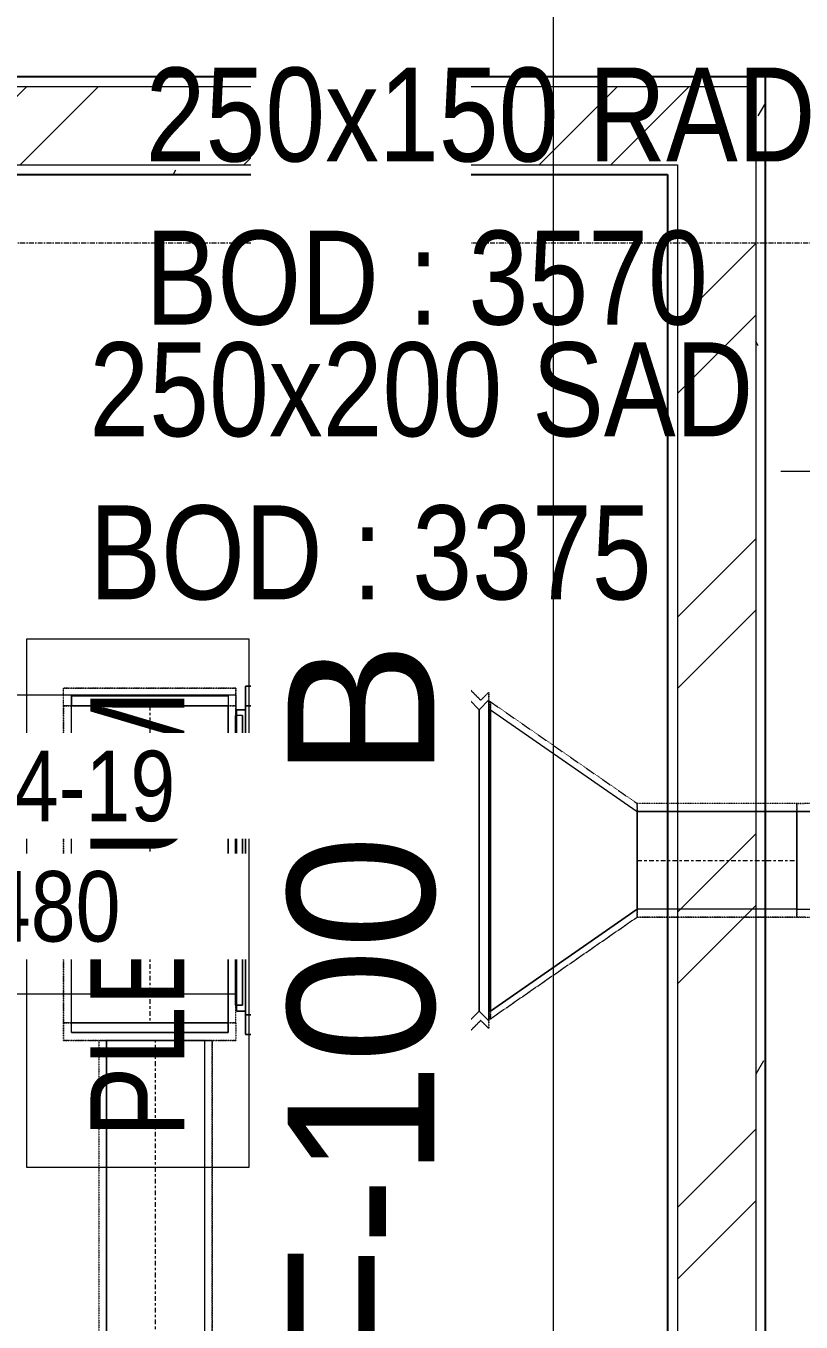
# Model space of a CAD drawing. Header units: inches. Extents: x -83664 to 20107, y -47222 to 19398.
# Drawn here: x 13263 to 15244, y -12521 to -9210 of the extents above; entities that cross this region are included whole.
import ezdxf

# ---------------------------------------------------------------- set-up
doc = ezdxf.new("R2010")
doc.units = ezdxf.units.IN
doc.header["$MEASUREMENT"] = 0
for name, pattern in [('AE7-LP-CENTER', [5.45, 3, -0.6, 1.25, -0.6]), ('Center', [29.999999, 12, -6, 6, -6]), ('Grid Line', [22.225, 12.7, -3.175, 3.175, -3.175]), ('Hidden 0_50', [1.0584, 0.5292, -0.5292])]:
    doc.linetypes.add(name, pattern=pattern)
for name, color, linetype, lineweight, true_color in [('A-ANNO-MATC', 1, 'AE7-LP-CENTER', 9, 0xff0000), ('G-ANNO-SYMB', 7, 'Continuous', 9, 0x0091c9), ('M-HVAC-DUCT', 7, 'Continuous', 9, 0xffe97f)]:
    doc.layers.add(name, color=color, linetype=linetype, lineweight=lineweight, true_color=true_color)
for name, color, linetype, lineweight in [('A-WALL', 7, 'Continuous', 9), ('A-WALL-PATT', 7, 'Continuous', 25), ('G-ANNO-TEXT', 7, 'Continuous', 9), ('M-EQPM', 7, 'Continuous', 18), ('M-EQPM-IDEN', 7, 'Continuous', 9), ('M-HVAC-DUCT-CNTR', 7, 'Center', 9), ('M-HVAC-DUCT-IDEN', 7, 'Continuous', 18), ('S-GRID', 7, 'Continuous', 9)]:
    doc.layers.add(name, color=color, linetype=linetype, lineweight=lineweight)
doc.styles.add('Arial Narrow_1', font='ARIALN.TTF', dxfattribs={"height": 1.406642})
doc.styles.add('Arial Narrow_21', font='ARIALN.TTF', dxfattribs={"height": 240})
doc.styles.add('Arial_11', font='arial.ttf', dxfattribs={"height": 375})
pattern_1 = [(135, (87030.5, -165527.3), (-1060.66, -1060.66), []), (225, (87030.5, -165527.3), (1060.66, -1060.66), [])]
pattern_2 = [(225, (-224.6, -269.5), (35.3553, -35.3553), []), (315, (-224.6, -269.5), (35.3553, 35.3553), [])]
pattern_3 = [(0, (0, 0), (1219.2, 304.8), [50.292, -864.108, 50.292, -864.108, -4876.8]), (0, (0, 0), (1219.2, 304.8), [-1828.8, 50.292, -1778.508, 50.292, -864.108, -2133.6]), (0, (0, 0), (1219.2, 304.8), [-4572, 50.292, -559.308, 50.292, -1473.708]), (120, (457.2, 152.4), (-873.56454, 903.45817), [50.292, -864.108, 50.292, -864.108, -4876.8]), (120, (457.2, 152.4), (-873.56454, 903.45817), [-1828.8, 50.292, -1778.508, 50.292, -864.108, -2133.6]), (120, (457.2, 152.4), (-873.56454, 903.45817), [-4572, 50.292, -559.308, 50.292, -1473.708]), (240, (609.6, 762), (-345.63546, -1208.25817), [50.292, -864.108, 50.292, -864.108, -4876.8]), (240, (609.6, 762), (-345.63546, -1208.25817), [-1828.8, 50.292, -1778.508, 50.292, -864.108, -2133.6]), (240, (609.6, 762), (-345.63546, -1208.25817), [-4572, 50.292, -559.308, 50.292, -1473.708])]
pattern_4 = [(45, (0, 0), (-377.1708, 377.1708), []), (45, (0, 571.5), (-377.1708, 377.1708), [])]

# ---------------------------------------------------------------- blocks, each defined once
blk = doc.blocks.new('FCU-03-4R-M - FCU-1F-04-19-8275327-FIRST FLOOR AC CONDITIONING LAYOUT - PART A')
at = {"layer": 'M-EQPM', "lineweight": 9, "true_color": 0x787878}
h = blk.add_hatch(dxfattribs=at)
h.set_pattern_fill('FP_32', color=8, style=0, pattern_type=2)
h.set_pattern_definition(pattern_1)
h.paths.add_polyline_path([(370.1, -269.5), (-369.9, -269.5), (-369.9, -271.7), (370.1, -271.7)])
at = {"layer": 'M-EQPM', "lineweight": 9, "true_color": 0xffffff}
h = blk.add_hatch(dxfattribs=at)
h.set_pattern_fill('FP_33', style=0, pattern_type=2)
h.set_pattern_definition(pattern_2)
h.paths.add_polyline_path([(370.1, -269.5), (-369.9, -269.5), (-369.9, -271.7), (370.1, -271.7)])
at = {"layer": 'M-EQPM'}
for p, q in [((-385, 269.5), (-385, 246.5)), ((385, 269.5), (-385, 269.5)), ((-385, 269.5), (385, 269.5)), ((-385, 246.5), (-385, 269.5)), ((385, 246.5), (385, 269.5)), ((385, 269.5), (385, 246.5)), ((-445.1, 209), (-445.1, 245.5)), ((-445.1, 245.5), (-445.1, 209)), ((-444.1, 246.5), (-395.1, 246.5)), ((-395.1, 246.5), (-444.1, 246.5)), ((-395, 241.7), (-425, 241.7)), ((-425, 241.7), (-425, 221.7)), ((-425, 241.7), (-425, 221.7)), ((-395.1, 246.5), (-395.1, 156.5)), ((-395.1, 156.5), (-395.1, 246.5)), ((395, 246.5), (-395, 246.5)), ((-395, 246.5), (-395, 8)), ((-395, 8), (-395, 246.5)), ((-395, 246.5), (395, 246.5)), ((395, 246.5), (-395, 246.5)), ((-395, 246.5), (-395, 224.7)), ((-395, 224.7), (-395, 246.5)), ((-395, 246.5), (395, 246.5)), ((-395, 221.7), (-395, 241.7)), ((-395, 221.7), (-395, 241.7)), ((-385, 246.5), (385, 246.5)), ((385, 246.5), (-385, 246.5)), ((395, 8), (395, 246.5)), ((395, 246.5), (395, 8)), ((395, 4.7), (395, 246.5)), ((395, 246.5), (395, 4.7)), ((395.1, 246.5), (444.1, 246.5)), ((395.1, 156.5), (395.1, 246.5)), ((395.1, 246.5), (395.1, 156.5)), ((444.1, 246.5), (395.1, 246.5)), ((445.1, 245.5), (445.1, 209)), ((445.1, 209), (445.1, 245.5)), ((-395, 224.7), (-595, 224.7)), ((-595, 224.7), (-595, -29.3)), ((-595, -29.3), (-595, 224.7)), ((-595, 224.7), (-395, 224.7)), ((-427.1, 208), (-444.1, 208)), ((-444.1, 208), (-427.1, 208)), ((-426.1, 215), (-426.1, 209)), ((-426.1, 209), (-426.1, 215)), ((-425, 221.7), (-395, 221.7)), ((-413.1, 188), (-413.1, 215)), ((-413.1, 215), (-413.1, 188)), ((413.1, 215), (413.1, 188)), ((413.1, 188), (413.1, 215)), ((426.1, 209), (426.1, 215)), ((426.1, 215), (426.1, 209)), ((444.1, 208), (427.1, 208)), ((427.1, 208), (444.1, 208)), ((-445.1, 157.5), (-445.1, 194)), ((-445.1, 194), (-445.1, 157.5)), ((-444.1, 195), (-427.1, 195)), ((-427.1, 195), (-444.1, 195)), ((-426.1, 194), (-426.1, 188)), ((-426.1, 188), (-426.1, 194)), ((426.1, 188), (426.1, 194)), ((426.1, 194), (426.1, 188)), ((427.1, 195), (444.1, 195)), ((444.1, 195), (427.1, 195)), ((445.1, 194), (445.1, 157.5)), ((445.1, 157.5), (445.1, 194)), ((-395.1, 156.5), (-444.1, 156.5)), ((-444.1, 156.5), (-395.1, 156.5)), ((-395, 135.4), (-425, 135.4)), ((-425, 135.4), (-425, 115.4)), ((-425, 135.4), (-425, 115.4)), ((-395, 115.4), (-395, 135.4)), ((-395, 115.4), (-395, 135.4)), ((444.1, 156.5), (395.1, 156.5)), ((395.1, 156.5), (444.1, 156.5)), ((-595, 114.7), (-620, 114.7)), ((-620, 114.7), (-620, 94.7)), ((-620, 114.7), (-620, 94.7)), ((-595, 94.7), (-595, 114.7)), ((-595, 94.7), (-595, 114.7)), ((-425, 115.4), (-395, 115.4)), ((-620, 94.7), (-595, 94.7)), ((-395, 8), (395, 8)), ((395, 8), (-395, 8)), ((395, 8), (-395, 8)), ((-395, 8), (-395, -246.5)), ((-395, -246.5), (-395, 8)), ((-395, 8), (395, 8)), ((-395, -29.3), (-395, 4.7)), ((-395, 4.7), (395, 4.7)), ((395, 4.7), (-395, 4.7)), ((-395, 4.7), (-395, -29.3)), ((395, -246.5), (395, 8)), ((395, 8), (395, -246.5)), ((-595, -29.3), (-395, -29.3)), ((-395, -29.3), (-595, -29.3)), ((-445.1, -194), (-445.1, -157.5)), ((-445.1, -157.5), (-445.1, -194)), ((-444.1, -156.5), (-395.1, -156.5)), ((-395.1, -156.5), (-444.1, -156.5)), ((-395.1, -156.5), (-395.1, -246.5)), ((-395.1, -246.5), (-395.1, -156.5)), ((395.1, -156.5), (444.1, -156.5)), ((395.1, -246.5), (395.1, -156.5)), ((395.1, -156.5), (395.1, -246.5)), ((444.1, -156.5), (395.1, -156.5)), ((445.1, -157.5), (445.1, -194)), ((445.1, -194), (445.1, -157.5)), ((-427.1, -195), (-444.1, -195)), ((-444.1, -195), (-427.1, -195)), ((-426.1, -188), (-426.1, -194)), ((-426.1, -194), (-426.1, -188)), ((-413.1, -215), (-413.1, -188)), ((-413.1, -188), (-413.1, -215)), ((413.1, -188), (413.1, -215)), ((413.1, -215), (413.1, -188)), ((426.1, -194), (426.1, -188)), ((426.1, -188), (426.1, -194)), ((444.1, -195), (427.1, -195)), ((427.1, -195), (444.1, -195)), ((-445.1, -245.5), (-445.1, -209)), ((-445.1, -209), (-445.1, -245.5)), ((-444.1, -208), (-427.1, -208)), ((-427.1, -208), (-444.1, -208)), ((-426.1, -209), (-426.1, -215)), ((-426.1, -215), (-426.1, -209)), ((426.1, -215), (426.1, -209)), ((426.1, -209), (426.1, -215)), ((427.1, -208), (444.1, -208)), ((444.1, -208), (427.1, -208)), ((445.1, -209), (445.1, -245.5)), ((445.1, -245.5), (445.1, -209)), ((-395.1, -246.5), (-444.1, -246.5)), ((-444.1, -246.5), (-395.1, -246.5)), ((-395, -246.5), (395, -246.5)), ((395, -246.5), (-395, -246.5)), ((385, -246.5), (-385, -246.5)), ((-385, -246.5), (-385, -269.5)), ((-385, -269.5), (-385, -246.5)), ((-385, -246.5), (385, -246.5)), ((370.1, -253.8), (-369.9, -253.8)), ((-369.9, -253.8), (370.1, -253.8)), ((-369.9, -253.8), (-369.9, -269.5)), ((-369.9, -253.8), (-369.9, -269.5)), ((370.1, -269.5), (370.1, -253.8)), ((370.1, -253.8), (370.1, -269.5)), ((385, -269.5), (385, -246.5)), ((385, -246.5), (385, -269.5)), ((444.1, -246.5), (395.1, -246.5)), ((395.1, -246.5), (444.1, -246.5)), ((-385, -269.5), (385, -269.5)), ((385, -269.5), (-385, -269.5)), ((370.1, -269.5), (-369.9, -269.5)), ((-369.9, -269.5), (370.1, -269.5)), ((370.1, -269.5), (-369.9, -269.5)), ((-369.9, -269.5), (370.1, -269.5)), ((-369.9, -269.5), (-369.9, -271.7)), ((-369.9, -269.5), (-369.9, -271.7)), ((370.1, -271.7), (-369.9, -271.7)), ((-369.9, -271.7), (370.1, -271.7)), ((370.1, -271.7), (370.1, -269.5)), ((370.1, -269.5), (370.1, -271.7))]:
    blk.add_line(p, q, dxfattribs=at)
for centre, radius, start, end in [((-444.1, 245.5), 1, 90, 180), ((-444.1, 245.5), 1, 90, 180), ((444.1, 245.5), 1, 0, 90), ((444.1, 245.5), 1, 0, 90), ((-444.1, 209), 1, 180, 270), ((-444.1, 209), 1, 180, 270), ((-427.1, 209), 1, 270, 0), ((-427.1, 209), 1, 270, 0), ((-419.6, 215), 6.5, 0, 180), ((-419.6, 215), 6.5, 0, 180), ((419.6, 215), 6.5, 0, 180), ((419.6, 215), 6.5, 0, 180), ((427.1, 209), 1, 180, 270), ((427.1, 209), 1, 180, 270), ((444.1, 209), 1, 270, 0), ((444.1, 209), 1, 270, 0), ((-444.1, 194), 1, 90, 180), ((-444.1, 194), 1, 90, 180), ((-427.1, 194), 1, 0, 90), ((-427.1, 194), 1, 0, 90), ((-419.6, 188), 6.5, 180, 0), ((-419.6, 188), 6.5, 180, 0), ((419.6, 188), 6.5, 180, 0), ((419.6, 188), 6.5, 180, 0), ((427.1, 194), 1, 90, 180), ((427.1, 194), 1, 90, 180), ((444.1, 194), 1, 0, 90), ((444.1, 194), 1, 0, 90), ((-444.1, 157.5), 1, 180, 270), ((-444.1, 157.5), 1, 180, 270), ((444.1, 157.5), 1, 270, 0), ((444.1, 157.5), 1, 270, 0), ((-444.1, -157.5), 1, 90, 180), ((-444.1, -157.5), 1, 90, 180), ((444.1, -157.5), 1, 0, 90), ((444.1, -157.5), 1, 0, 90), ((-444.1, -194), 1, 180, 270), ((-444.1, -194), 1, 180, 270), ((-427.1, -194), 1, 270, 0), ((-427.1, -194), 1, 270, 0), ((-419.6, -188), 6.5, 0, 180), ((-419.6, -188), 6.5, 0, 180), ((419.6, -188), 6.5, 0, 180), ((419.6, -188), 6.5, 0, 180), ((427.1, -194), 1, 180, 270), ((427.1, -194), 1, 180, 270), ((444.1, -194), 1, 270, 0), ((444.1, -194), 1, 270, 0), ((-444.1, -209), 1, 90, 180), ((-444.1, -209), 1, 90, 180), ((-427.1, -209), 1, 0, 90), ((-427.1, -209), 1, 0, 90), ((-419.6, -215), 6.5, 180, 0), ((-419.6, -215), 6.5, 180, 0), ((419.6, -215), 6.5, 180, 0), ((419.6, -215), 6.5, 180, 0), ((427.1, -209), 1, 90, 180), ((427.1, -209), 1, 90, 180), ((444.1, -209), 1, 0, 90), ((444.1, -209), 1, 0, 90), ((-444.1, -245.5), 1, 180, 270), ((-444.1, -245.5), 1, 180, 270), ((444.1, -245.5), 1, 270, 0), ((444.1, -245.5), 1, 270, 0)]:
    blk.add_arc(centre, radius, start, end, dxfattribs=at)
blk = doc.blocks.new('M_Rectangular Endcap - Standard-7332099-FIRST FLOOR AC CONDITIONING LAYOUT - PART A')
at = {"layer": 'M-HVAC-DUCT', "color": 6, "true_color": 0xff00ff}
for p, q in [((0, 200), (0, -200)), ((0, -200), (0, 200)), ((0, 200), (25, 200)), ((25, 200), (0, 200)), ((25, 200), (25, -200)), ((25, -200), (25, 200)), ((25, -200), (0, -200)), ((25, -200), (0, -200))]:
    blk.add_line(p, q, dxfattribs=at)
blk = doc.blocks.new('REMC_M_FLEX CONNECTION_Type 2 - V_SAD-8295422-FIRST FLOOR AC CONDITIONING LAYOUT - PART A')
at = {"layer": 'M-HVAC-DUCT', "color": 30, "true_color": 0xff7f00}
for p, q in [((165802.8, 87440.5), (165802.8, 86620.5)), ((165802.8, 87440.5), (165827.8, 87415.5)), ((165827.8, 87415.5), (165802.8, 87440.5)), ((165802.8, 86620.5), (165802.8, 87440.5)), ((165827.8, 87415.5), (165852.8, 87440.5)), ((165852.8, 87440.5), (165827.8, 87415.5)), ((165852.8, 87440.5), (165852.8, 86620.5)), ((165852.8, 87440.5), (165877.8, 87415.5)), ((165877.8, 87415.5), (165852.8, 87440.5)), ((165852.8, 86620.5), (165852.8, 87440.5)), ((165852.8, 86620.5), (165852.8, 87440.5)), ((165852.8, 87440.5), (165852.8, 86620.5)), ((165877.8, 87415.5), (165902.8, 87440.5)), ((165902.8, 87440.5), (165877.8, 87415.5)), ((165902.8, 87440.5), (165902.8, 86620.5)), ((165902.8, 86620.5), (165902.8, 87440.5)), ((165827.8, 86645.5), (165827.8, 87415.5)), ((165827.8, 87415.5), (165827.8, 86645.5)), ((165827.8, 87415.5), (165827.8, 86645.5)), ((165827.8, 86645.5), (165827.8, 87415.5)), ((165877.8, 86645.5), (165877.8, 87415.5)), ((165877.8, 87415.5), (165877.8, 86645.5)), ((165877.8, 86645.5), (165877.8, 87415.5)), ((165877.8, 87415.5), (165877.8, 86645.5)), ((165827.8, 86645.5), (165802.8, 86620.5)), ((165827.8, 86645.5), (165802.8, 86620.5)), ((165852.8, 86620.5), (165827.8, 86645.5)), ((165852.8, 86620.5), (165827.8, 86645.5)), ((165877.8, 86645.5), (165852.8, 86620.5)), ((165877.8, 86645.5), (165852.8, 86620.5)), ((165877.8, 86645.5), (165902.8, 86620.5)), ((165877.8, 86645.5), (165902.8, 86620.5))]:
    blk.add_line(p, q, dxfattribs=at)
blk = doc.blocks.new('M_Rectangular Transition - Length - Standard-8295423-FIRST FLOOR AC CONDITIONING LAYOUT - PART A')
at = {"layer": 'M-HVAC-DUCT', "color": 30, "true_color": 0xff7f00}
for p, q in [((0, 385), (0, -385)), ((0, 385), (375, 125)), ((0, 385), (375, 125)), ((0, -385), (0, 385)), ((375, -125), (375, 125)), ((375, 125), (375, -125)), ((0, -385), (375, -125)), ((375, -125), (0, -385))]:
    blk.add_line(p, q, dxfattribs=at)
blk = doc.blocks.new('M_Rectangular Elbow - Radius - 0_75 W-9559372-FIRST FLOOR AC CONDITIONING LAYOUT - PART A')
at = {"layer": 'M-HVAC-DUCT', "color": 30, "true_color": 0xff7f00}
for p, q in [((166689.6, 87155.5), (166689.6, 86905.5)), ((166689.6, 86905.5), (166689.6, 87155.5)), ((166725, 87155.5), (166689.6, 87155.5)), ((166689.6, 87155.5), (166866.4, 87155.5)), ((166725, 87155.5), (166866.4, 87155.5)), ((166725, 86905.5), (166725, 87155.5)), ((166866.4, 87155.5), (166866.4, 86905.5)), ((166689.6, 86905.5), (166725, 86905.5)), ((166689.6, 86905.5), (166866.4, 86905.5)), ((166866.4, 86905.5), (166725, 86905.5))]:
    blk.add_line(p, q, dxfattribs=at)
blk = doc.blocks.new('TEMW-SMBZ-HO-BM-HVAC-00002_rvt-1-FIRST FLOOR AC CONDITIONING LAYOUT - PART A')
at = {"layer": 'M-HVAC-DUCT', "color": 6, "linetype": 'Hidden 0_50', "true_color": 0xff00ff}
for p, q in [((165256.2, 87470.5), (164816.2, 87470.5)), ((164816.2, 87470.5), (165256.2, 87470.5)), ((164816.2, 87425.5), (164816.2, 87470.5)), ((164816.2, 87425.5), (164816.2, 87470.5)), ((165256.2, 87470.5), (165256.2, 87425.5)), ((165256.2, 87425.5), (165256.2, 87470.5)), ((164816.2, 87425.5), (165256.2, 87425.5)), ((165256.2, 87425.5), (164816.2, 87425.5)), ((164816.2, 87425.5), (164816.2, 86615.5)), ((164816.2, 86615.5), (164816.2, 87425.5)), ((165256.2, 87425.5), (164816.2, 87425.5)), ((164816.2, 87425.5), (165256.2, 87425.5)), ((165256.2, 86615.5), (165256.2, 87425.5)), ((165256.2, 86615.5), (165256.2, 87425.5)), ((164816.2, 86615.5), (165256.2, 86615.5)), ((165256.2, 86615.5), (164816.2, 86615.5)), ((164816.2, 86615.5), (165256.2, 86615.5)), ((165256.2, 86615.5), (164816.2, 86615.5)), ((164816.2, 86570.5), (164816.2, 86615.5)), ((164816.2, 86615.5), (164816.2, 86570.5)), ((165256.2, 86615.5), (165256.2, 86570.5)), ((165256.2, 86615.5), (165256.2, 86570.5)), ((164816.2, 86570.5), (165256.2, 86570.5)), ((165256.2, 86570.5), (164816.2, 86570.5)), ((165195.8, 86570), (164905.8, 86570)), ((164905.8, 86570), (165195.8, 86570)), ((164905.8, 86570), (164905.8, 83655)), ((164905.8, 86570), (164905.8, 83655)), ((165195.8, 83655), (165195.8, 86570)), ((165195.8, 86570), (165195.8, 83655))]:
    blk.add_line(p, q, dxfattribs=at)
at = {"layer": 'M-HVAC-DUCT', "color": 30, "linetype": 'Hidden 0_50', "true_color": 0xff7f00}
for p, q in [((165823.6, 87439.7), (165852.8, 87468.8)), ((165852.8, 87468.8), (165823.6, 87439.7)), ((165852.8, 87468.8), (165881.9, 87439.7)), ((165881.9, 87439.7), (165852.8, 87468.8)), ((165796.8, 86625.5), (165796.8, 87435.5)), ((165796.8, 87435.5), (165796.8, 86625.5)), ((165802.8, 87435.5), (165796.8, 87435.5)), ((165802.8, 87435.5), (165796.8, 87435.5)), ((165802.8, 86600.5), (165802.8, 87460.5)), ((165802.8, 87460.5), (165823.6, 87439.7)), ((165823.6, 87439.7), (165802.8, 87460.5)), ((165802.8, 87460.5), (165802.8, 86600.5)), ((165802.8, 86625.5), (165802.8, 87435.5)), ((165802.8, 87435.5), (165802.8, 86625.5)), ((165881.9, 87439.7), (165902.8, 87460.5)), ((165902.8, 87460.5), (165881.9, 87439.7)), ((165902.8, 87460.5), (165902.8, 86600.5)), ((165902.8, 86600.5), (165902.8, 87460.5)), ((165902.8, 86625.5), (165902.8, 87435.5)), ((165902.8, 87435.5), (165902.8, 86625.5)), ((165906.8, 87435.5), (165902.8, 87435.5)), ((165906.8, 87435.5), (165902.8, 87435.5)), ((165906.8, 86625.5), (165906.8, 87435.5)), ((165906.8, 87435.5), (165906.8, 86625.5)), ((165906.8, 87435.5), (165906.8, 86625.5)), ((165906.8, 87435.5), (166281.8, 87175.5)), ((165906.8, 87435.5), (166281.8, 87175.5)), ((165906.8, 86625.5), (165906.8, 87435.5)), ((166281.8, 86885.5), (166281.8, 87175.5)), ((166281.8, 87175.5), (166281.8, 86885.5)), ((166281.8, 86885.5), (166281.8, 87175.5)), ((166281.8, 87175.5), (166281.8, 86885.5)), ((166689.6, 87175.5), (166281.8, 87175.5)), ((166689.6, 87175.5), (166281.8, 87175.5)), ((166689.6, 86885.5), (166689.6, 87175.5)), ((166689.6, 87175.5), (166689.6, 86885.5)), ((166689.6, 87175.5), (166710.8, 87175.5)), ((166880.6, 87175.5), (166689.6, 87175.5)), ((166689.6, 86885.5), (166689.6, 87175.5)), ((166689.6, 86885.5), (166689.6, 87175.5)), ((165906.8, 86625.5), (166281.8, 86885.5)), ((166281.8, 86885.5), (165906.8, 86625.5)), ((166281.8, 86885.5), (166689.6, 86885.5)), ((166689.6, 86885.5), (166281.8, 86885.5)), ((166689.6, 86885.5), (166880.6, 86885.5)), ((166710.8, 86885.5), (166689.6, 86885.5)), ((165796.8, 86625.5), (165802.8, 86625.5)), ((165802.8, 86625.5), (165796.8, 86625.5)), ((165823.6, 86621.4), (165802.8, 86600.5)), ((165802.8, 86600.5), (165823.6, 86621.4)), ((165852.8, 86592.2), (165823.6, 86621.4)), ((165823.6, 86621.4), (165852.8, 86592.2)), ((165881.9, 86621.4), (165852.8, 86592.2)), ((165852.8, 86592.2), (165881.9, 86621.4)), ((165902.8, 86600.5), (165881.9, 86621.4)), ((165881.9, 86621.4), (165902.8, 86600.5)), ((165902.8, 86625.5), (165906.8, 86625.5)), ((165906.8, 86625.5), (165902.8, 86625.5))]:
    blk.add_line(p, q, dxfattribs=at)
at = {"layer": 'M-HVAC-DUCT', "color": 6, "true_color": 0xff00ff}
for p, q in [((165236.2, 87425.5), (164836.2, 87425.5)), ((164836.2, 87425.5), (165236.2, 87425.5)), ((164836.2, 86615.5), (164836.2, 87425.5)), ((164836.2, 86615.5), (164836.2, 87425.5)), ((165236.2, 87425.5), (165236.2, 86615.5)), ((165236.2, 86615.5), (165236.2, 87425.5)), ((165236.2, 86615.5), (164836.2, 86615.5)), ((164836.2, 86615.5), (165236.2, 86615.5)), ((164925.8, 86570), (165175.8, 86570)), ((165175.8, 86570), (164925.8, 86570)), ((164925.8, 83655), (164925.8, 86570)), ((164925.8, 86570), (164925.8, 83655)), ((165175.8, 86570), (165175.8, 83655)), ((165175.8, 86570), (165175.8, 83655))]:
    blk.add_line(p, q, dxfattribs=at)
at = {"layer": 'M-HVAC-DUCT', "color": 30, "true_color": 0xff7f00}
for p, q in [((165796.8, 87415.5), (165796.8, 86645.5)), ((165796.8, 86645.5), (165796.8, 87415.5)), ((165796.8, 87415.5), (165802.8, 87415.5)), ((165802.8, 87415.5), (165796.8, 87415.5)), ((165802.8, 87415.5), (165802.8, 86645.5)), ((165802.8, 86645.5), (165802.8, 87415.5)), ((165902.8, 87415.5), (165902.8, 86645.5)), ((165902.8, 86645.5), (165902.8, 87415.5)), ((165902.8, 87415.5), (165906.8, 87415.5)), ((165906.8, 87415.5), (165902.8, 87415.5)), ((165906.8, 87415.5), (165906.8, 86645.5)), ((165906.8, 86645.5), (165906.8, 87415.5)), ((166281.8, 87155.5), (166281.8, 86905.5)), ((166281.8, 86905.5), (166281.8, 87155.5)), ((166281.8, 87155.5), (166689.6, 87155.5)), ((166689.6, 87155.5), (166281.8, 87155.5)), ((166689.6, 87155.5), (166689.6, 86905.5)), ((166689.6, 86905.5), (166689.6, 87155.5)), ((166689.6, 86905.5), (166281.8, 86905.5)), ((166689.6, 86905.5), (166281.8, 86905.5)), ((165802.8, 86645.5), (165796.8, 86645.5)), ((165802.8, 86645.5), (165796.8, 86645.5)), ((165906.8, 86645.5), (165902.8, 86645.5)), ((165906.8, 86645.5), (165902.8, 86645.5))]:
    blk.add_line(p, q, dxfattribs=at)
at = {"layer": 'M-HVAC-DUCT-CNTR', "color": 6, "true_color": 0xff00ff}
for p, q in [((165036.2, 87425.5), (165036.2, 86615.5)), ((165050.8, 83655), (165050.8, 86570))]:
    blk.add_line(p, q, dxfattribs=at)
at = {"layer": 'M-HVAC-DUCT-CNTR', "color": 30, "true_color": 0xff7f00}
for p, q in [((165796.8, 87030.5), (165802.8, 87030.5)), ((165902.8, 87030.5), (165906.8, 87030.5)), ((166281.8, 87030.5), (166689.6, 87030.5))]:
    blk.add_line(p, q, dxfattribs=at)
at = {"layer": 'M-EQPM', "color": 6, "linetype": 'Hidden 0_50', "lineweight": 9, "true_color": 0xff00ff, "rotation": 270}
blk.add_blockref('FCU-03-4R-M - FCU-1F-04-19-8275327-FIRST FLOOR AC CONDITIONING LAYOUT - PART A', (165527.3, 87030.5), dxfattribs=at)
at = {"layer": 'M-HVAC-DUCT', "color": 6, "linetype": 'Hidden 0_50', "lineweight": 9, "true_color": 0xff00ff}
for p, rotation in [((165036.2, 87425.5), 90), ((165036.2, 86615.5), 270)]:
    blk.add_blockref('M_Rectangular Endcap - Standard-7332099-FIRST FLOOR AC CONDITIONING LAYOUT - PART A', p, dxfattribs=dict(at, rotation=rotation))
for name, p in [('REMC_M_FLEX CONNECTION_Type 2 - V_SAD-8295422-FIRST FLOOR AC CONDITIONING LAYOUT - PART A', (0, 0)), ('M_Rectangular Transition - Length - Standard-8295423-FIRST FLOOR AC CONDITIONING LAYOUT - PART A', (165906.8, 87030.5)), ('M_Rectangular Elbow - Radius - 0_75 W-9559372-FIRST FLOOR AC CONDITIONING LAYOUT - PART A', (0, 0))]:
    blk.add_blockref(name, p, dxfattribs=at)
blk = doc.blocks.new('FCU-03-4R-M - FCU-1F-04-19-V264-FIRST FLOOR AC CONDITIONING LAYOUT - PART A')
at = {"layer": 'M-EQPM', "lineweight": 9, "true_color": 0x787878}
h = blk.add_hatch(dxfattribs=at)
h.set_pattern_fill('FP_32', color=8, style=0, pattern_type=2)
h.set_pattern_definition(pattern_1)
h.paths.add_polyline_path([(370.1, -269.5), (-369.9, -269.5), (-369.9, -271.7), (370.1, -271.7)])
at = {"layer": 'M-EQPM', "lineweight": 9, "true_color": 0xffffff}
h = blk.add_hatch(dxfattribs=at)
h.set_pattern_fill('FP_33', style=0, pattern_type=2)
h.set_pattern_definition(pattern_2)
h.paths.add_polyline_path([(370.1, -269.5), (-369.9, -269.5), (-369.9, -271.7), (370.1, -271.7)])
at = {"layer": 'M-EQPM'}
for p, q in [((-385, 269.5), (-385, 246.5)), ((385, 269.5), (-385, 269.5)), ((-385, 269.5), (385, 269.5)), ((-385, 246.5), (-385, 269.5)), ((385, 246.5), (385, 269.5)), ((385, 269.5), (385, 246.5)), ((-445.1, 209), (-445.1, 245.5)), ((-445.1, 245.5), (-445.1, 209)), ((-444.1, 246.5), (-395.1, 246.5)), ((-395.1, 246.5), (-444.1, 246.5)), ((-395, 241.7), (-425, 241.7)), ((-425, 241.7), (-425, 221.7)), ((-425, 241.7), (-425, 221.7)), ((-395.1, 246.5), (-395.1, 156.5)), ((-395.1, 156.5), (-395.1, 246.5)), ((395, 246.5), (-395, 246.5)), ((-395, 246.5), (-395, 8)), ((-395, 8), (-395, 246.5)), ((-395, 246.5), (395, 246.5)), ((395, 246.5), (-395, 246.5)), ((-395, 246.5), (-395, 224.7)), ((-395, 224.7), (-395, 246.5)), ((-395, 246.5), (395, 246.5)), ((-395, 221.7), (-395, 241.7)), ((-395, 221.7), (-395, 241.7)), ((-385, 246.5), (385, 246.5)), ((385, 246.5), (-385, 246.5)), ((395, 8), (395, 246.5)), ((395, 246.5), (395, 8)), ((395, 4.7), (395, 246.5)), ((395, 246.5), (395, 4.7)), ((395.1, 246.5), (444.1, 246.5)), ((395.1, 156.5), (395.1, 246.5)), ((395.1, 246.5), (395.1, 156.5)), ((444.1, 246.5), (395.1, 246.5)), ((445.1, 245.5), (445.1, 209)), ((445.1, 209), (445.1, 245.5)), ((-395, 224.7), (-595, 224.7)), ((-595, 224.7), (-595, -29.3)), ((-595, -29.3), (-595, 224.7)), ((-595, 224.7), (-395, 224.7)), ((-427.1, 208), (-444.1, 208)), ((-444.1, 208), (-427.1, 208)), ((-426.1, 215), (-426.1, 209)), ((-426.1, 209), (-426.1, 215)), ((-425, 221.7), (-395, 221.7)), ((-413.1, 188), (-413.1, 215)), ((-413.1, 215), (-413.1, 188)), ((413.1, 215), (413.1, 188)), ((413.1, 188), (413.1, 215)), ((426.1, 209), (426.1, 215)), ((426.1, 215), (426.1, 209)), ((444.1, 208), (427.1, 208)), ((427.1, 208), (444.1, 208)), ((-445.1, 157.5), (-445.1, 194)), ((-445.1, 194), (-445.1, 157.5)), ((-444.1, 195), (-427.1, 195)), ((-427.1, 195), (-444.1, 195)), ((-426.1, 194), (-426.1, 188)), ((-426.1, 188), (-426.1, 194)), ((426.1, 188), (426.1, 194)), ((426.1, 194), (426.1, 188)), ((427.1, 195), (444.1, 195)), ((444.1, 195), (427.1, 195)), ((445.1, 194), (445.1, 157.5)), ((445.1, 157.5), (445.1, 194)), ((-395.1, 156.5), (-444.1, 156.5)), ((-444.1, 156.5), (-395.1, 156.5)), ((-395, 135.4), (-425, 135.4)), ((-425, 135.4), (-425, 115.4)), ((-425, 135.4), (-425, 115.4)), ((-395, 115.4), (-395, 135.4)), ((-395, 115.4), (-395, 135.4)), ((444.1, 156.5), (395.1, 156.5)), ((395.1, 156.5), (444.1, 156.5)), ((-595, 114.7), (-620, 114.7)), ((-620, 114.7), (-620, 94.7)), ((-620, 114.7), (-620, 94.7)), ((-595, 94.7), (-595, 114.7)), ((-595, 94.7), (-595, 114.7)), ((-425, 115.4), (-395, 115.4)), ((-620, 94.7), (-595, 94.7)), ((-395, 8), (395, 8)), ((395, 8), (-395, 8)), ((395, 8), (-395, 8)), ((-395, 8), (-395, -246.5)), ((-395, -246.5), (-395, 8)), ((-395, 8), (395, 8)), ((-395, -29.3), (-395, 4.7)), ((-395, 4.7), (395, 4.7)), ((395, 4.7), (-395, 4.7)), ((-395, 4.7), (-395, -29.3)), ((395, -246.5), (395, 8)), ((395, 8), (395, -246.5)), ((-595, -29.3), (-395, -29.3)), ((-395, -29.3), (-595, -29.3)), ((-445.1, -194), (-445.1, -157.5)), ((-445.1, -157.5), (-445.1, -194)), ((-444.1, -156.5), (-395.1, -156.5)), ((-395.1, -156.5), (-444.1, -156.5)), ((-395.1, -156.5), (-395.1, -246.5)), ((-395.1, -246.5), (-395.1, -156.5)), ((395.1, -156.5), (444.1, -156.5)), ((395.1, -246.5), (395.1, -156.5)), ((395.1, -156.5), (395.1, -246.5)), ((444.1, -156.5), (395.1, -156.5)), ((445.1, -157.5), (445.1, -194)), ((445.1, -194), (445.1, -157.5)), ((-427.1, -195), (-444.1, -195)), ((-444.1, -195), (-427.1, -195)), ((-426.1, -188), (-426.1, -194)), ((-426.1, -194), (-426.1, -188)), ((-413.1, -215), (-413.1, -188)), ((-413.1, -188), (-413.1, -215)), ((413.1, -188), (413.1, -215)), ((413.1, -215), (413.1, -188)), ((426.1, -194), (426.1, -188)), ((426.1, -188), (426.1, -194)), ((444.1, -195), (427.1, -195)), ((427.1, -195), (444.1, -195)), ((-445.1, -245.5), (-445.1, -209)), ((-445.1, -209), (-445.1, -245.5)), ((-444.1, -208), (-427.1, -208)), ((-427.1, -208), (-444.1, -208)), ((-426.1, -209), (-426.1, -215)), ((-426.1, -215), (-426.1, -209)), ((426.1, -215), (426.1, -209)), ((426.1, -209), (426.1, -215)), ((427.1, -208), (444.1, -208)), ((444.1, -208), (427.1, -208)), ((445.1, -209), (445.1, -245.5)), ((445.1, -245.5), (445.1, -209)), ((-395.1, -246.5), (-444.1, -246.5)), ((-444.1, -246.5), (-395.1, -246.5)), ((-395, -246.5), (395, -246.5)), ((395, -246.5), (-395, -246.5)), ((385, -246.5), (-385, -246.5)), ((-385, -246.5), (-385, -269.5)), ((-385, -269.5), (-385, -246.5)), ((-385, -246.5), (385, -246.5)), ((370.1, -253.8), (-369.9, -253.8)), ((-369.9, -253.8), (370.1, -253.8)), ((-369.9, -253.8), (-369.9, -269.5)), ((-369.9, -253.8), (-369.9, -269.5)), ((370.1, -269.5), (370.1, -253.8)), ((370.1, -253.8), (370.1, -269.5)), ((385, -269.5), (385, -246.5)), ((385, -246.5), (385, -269.5)), ((444.1, -246.5), (395.1, -246.5)), ((395.1, -246.5), (444.1, -246.5)), ((-385, -269.5), (385, -269.5)), ((385, -269.5), (-385, -269.5)), ((370.1, -269.5), (-369.9, -269.5)), ((-369.9, -269.5), (370.1, -269.5)), ((370.1, -269.5), (-369.9, -269.5)), ((-369.9, -269.5), (370.1, -269.5)), ((-369.9, -269.5), (-369.9, -271.7)), ((-369.9, -269.5), (-369.9, -271.7)), ((370.1, -271.7), (-369.9, -271.7)), ((-369.9, -271.7), (370.1, -271.7)), ((370.1, -271.7), (370.1, -269.5)), ((370.1, -269.5), (370.1, -271.7))]:
    blk.add_line(p, q, dxfattribs=at)
for centre, radius, start, end in [((-444.1, 245.5), 1, 90, 180), ((-444.1, 245.5), 1, 90, 180), ((444.1, 245.5), 1, 0, 90), ((444.1, 245.5), 1, 0, 90), ((-444.1, 209), 1, 180, 270), ((-444.1, 209), 1, 180, 270), ((-427.1, 209), 1, 270, 0), ((-427.1, 209), 1, 270, 0), ((-419.6, 215), 6.5, 0, 180), ((-419.6, 215), 6.5, 0, 180), ((419.6, 215), 6.5, 0, 180), ((419.6, 215), 6.5, 0, 180), ((427.1, 209), 1, 180, 270), ((427.1, 209), 1, 180, 270), ((444.1, 209), 1, 270, 0), ((444.1, 209), 1, 270, 0), ((-444.1, 194), 1, 90, 180), ((-444.1, 194), 1, 90, 180), ((-427.1, 194), 1, 0, 90), ((-427.1, 194), 1, 0, 90), ((-419.6, 188), 6.5, 180, 0), ((-419.6, 188), 6.5, 180, 0), ((419.6, 188), 6.5, 180, 0), ((419.6, 188), 6.5, 180, 0), ((427.1, 194), 1, 90, 180), ((427.1, 194), 1, 90, 180), ((444.1, 194), 1, 0, 90), ((444.1, 194), 1, 0, 90), ((-444.1, 157.5), 1, 180, 270), ((-444.1, 157.5), 1, 180, 270), ((444.1, 157.5), 1, 270, 0), ((444.1, 157.5), 1, 270, 0), ((-444.1, -157.5), 1, 90, 180), ((-444.1, -157.5), 1, 90, 180), ((444.1, -157.5), 1, 0, 90), ((444.1, -157.5), 1, 0, 90), ((-444.1, -194), 1, 180, 270), ((-444.1, -194), 1, 180, 270), ((-427.1, -194), 1, 270, 0), ((-427.1, -194), 1, 270, 0), ((-419.6, -188), 6.5, 0, 180), ((-419.6, -188), 6.5, 0, 180), ((419.6, -188), 6.5, 0, 180), ((419.6, -188), 6.5, 0, 180), ((427.1, -194), 1, 180, 270), ((427.1, -194), 1, 180, 270), ((444.1, -194), 1, 270, 0), ((444.1, -194), 1, 270, 0), ((-444.1, -209), 1, 90, 180), ((-444.1, -209), 1, 90, 180), ((-427.1, -209), 1, 0, 90), ((-427.1, -209), 1, 0, 90), ((-419.6, -215), 6.5, 180, 0), ((-419.6, -215), 6.5, 180, 0), ((419.6, -215), 6.5, 180, 0), ((419.6, -215), 6.5, 180, 0), ((427.1, -209), 1, 90, 180), ((427.1, -209), 1, 90, 180), ((444.1, -209), 1, 0, 90), ((444.1, -209), 1, 0, 90), ((-444.1, -245.5), 1, 180, 270), ((-444.1, -245.5), 1, 180, 270), ((444.1, -245.5), 1, 270, 0), ((444.1, -245.5), 1, 270, 0)]:
    blk.add_arc(centre, radius, start, end, dxfattribs=at)
blk = doc.blocks.new('TEMW-SMBZ-HO-BM-HVAC-00002_rvt-2-FIRST FLOOR AC CONDITIONING LAYOUT - PART A')
at = {"layer": 'M-HVAC-DUCT', "color": 6, "linetype": 'Hidden 0_50', "true_color": 0xff00ff}
for p, q in [((165256.2, 87470.5), (164816.2, 87470.5)), ((164816.2, 87470.5), (165256.2, 87470.5)), ((164816.2, 87425.5), (164816.2, 87470.5)), ((164816.2, 87425.5), (164816.2, 87470.5)), ((165256.2, 87470.5), (165256.2, 87425.5)), ((165256.2, 87425.5), (165256.2, 87470.5)), ((164816.2, 87425.5), (165256.2, 87425.5)), ((165256.2, 87425.5), (164816.2, 87425.5)), ((164816.2, 87425.5), (164816.2, 86615.5)), ((164816.2, 86615.5), (164816.2, 87425.5)), ((165256.2, 87425.5), (164816.2, 87425.5)), ((164816.2, 87425.5), (165256.2, 87425.5)), ((165256.2, 86615.5), (165256.2, 87425.5)), ((165256.2, 86615.5), (165256.2, 87425.5)), ((164816.2, 86615.5), (165256.2, 86615.5)), ((165256.2, 86615.5), (164816.2, 86615.5)), ((164816.2, 86615.5), (165256.2, 86615.5)), ((165256.2, 86615.5), (164816.2, 86615.5)), ((164816.2, 86570.5), (164816.2, 86615.5)), ((164816.2, 86615.5), (164816.2, 86570.5)), ((165256.2, 86615.5), (165256.2, 86570.5)), ((165256.2, 86615.5), (165256.2, 86570.5)), ((164816.2, 86570.5), (165256.2, 86570.5)), ((165256.2, 86570.5), (164816.2, 86570.5)), ((165195.8, 86570), (164905.8, 86570)), ((164905.8, 86570), (165195.8, 86570)), ((164905.8, 86570), (164905.8, 83655)), ((164905.8, 86570), (164905.8, 83655)), ((165195.8, 83655), (165195.8, 86570)), ((165195.8, 86570), (165195.8, 83655))]:
    blk.add_line(p, q, dxfattribs=at)
at = {"layer": 'M-HVAC-DUCT', "color": 30, "linetype": 'Hidden 0_50', "true_color": 0xff7f00}
for p, q in [((165823.6, 87439.7), (165852.8, 87468.8)), ((165852.8, 87468.8), (165823.6, 87439.7)), ((165852.8, 87468.8), (165881.9, 87439.7)), ((165881.9, 87439.7), (165852.8, 87468.8)), ((165796.8, 86625.5), (165796.8, 87435.5)), ((165796.8, 87435.5), (165796.8, 86625.5)), ((165802.8, 87435.5), (165796.8, 87435.5)), ((165802.8, 87435.5), (165796.8, 87435.5)), ((165802.8, 86600.5), (165802.8, 87460.5)), ((165802.8, 87460.5), (165823.6, 87439.7)), ((165823.6, 87439.7), (165802.8, 87460.5)), ((165802.8, 87460.5), (165802.8, 86600.5)), ((165802.8, 86625.5), (165802.8, 87435.5)), ((165802.8, 87435.5), (165802.8, 86625.5)), ((165881.9, 87439.7), (165902.8, 87460.5)), ((165902.8, 87460.5), (165881.9, 87439.7)), ((165902.8, 87460.5), (165902.8, 86600.5)), ((165902.8, 86600.5), (165902.8, 87460.5)), ((165902.8, 86625.5), (165902.8, 87435.5)), ((165902.8, 87435.5), (165902.8, 86625.5)), ((165906.8, 87435.5), (165902.8, 87435.5)), ((165906.8, 87435.5), (165902.8, 87435.5)), ((165906.8, 86625.5), (165906.8, 87435.5)), ((165906.8, 87435.5), (165906.8, 86625.5)), ((165906.8, 87435.5), (165906.8, 86625.5)), ((165906.8, 87435.5), (166281.8, 87175.5)), ((165906.8, 87435.5), (166281.8, 87175.5)), ((165906.8, 86625.5), (165906.8, 87435.5)), ((166281.8, 86885.5), (166281.8, 87175.5)), ((166281.8, 87175.5), (166281.8, 86885.5)), ((166281.8, 86885.5), (166281.8, 87175.5)), ((166281.8, 87175.5), (166281.8, 86885.5)), ((166689.6, 87175.5), (166281.8, 87175.5)), ((166689.6, 87175.5), (166281.8, 87175.5)), ((166689.6, 86885.5), (166689.6, 87175.5)), ((166689.6, 87175.5), (166689.6, 86885.5)), ((166689.6, 87175.5), (166710.8, 87175.5)), ((166880.6, 87175.5), (166689.6, 87175.5)), ((166689.6, 86885.5), (166689.6, 87175.5)), ((166689.6, 86885.5), (166689.6, 87175.5)), ((165906.8, 86625.5), (166281.8, 86885.5)), ((166281.8, 86885.5), (165906.8, 86625.5)), ((166281.8, 86885.5), (166689.6, 86885.5)), ((166689.6, 86885.5), (166281.8, 86885.5)), ((166689.6, 86885.5), (166880.6, 86885.5)), ((166710.8, 86885.5), (166689.6, 86885.5)), ((165796.8, 86625.5), (165802.8, 86625.5)), ((165802.8, 86625.5), (165796.8, 86625.5)), ((165823.6, 86621.4), (165802.8, 86600.5)), ((165802.8, 86600.5), (165823.6, 86621.4)), ((165852.8, 86592.2), (165823.6, 86621.4)), ((165823.6, 86621.4), (165852.8, 86592.2)), ((165881.9, 86621.4), (165852.8, 86592.2)), ((165852.8, 86592.2), (165881.9, 86621.4)), ((165902.8, 86600.5), (165881.9, 86621.4)), ((165881.9, 86621.4), (165902.8, 86600.5)), ((165902.8, 86625.5), (165906.8, 86625.5)), ((165906.8, 86625.5), (165902.8, 86625.5))]:
    blk.add_line(p, q, dxfattribs=at)
at = {"layer": 'M-HVAC-DUCT', "color": 6, "true_color": 0xff00ff}
for p, q in [((165236.2, 87425.5), (164836.2, 87425.5)), ((164836.2, 87425.5), (165236.2, 87425.5)), ((164836.2, 86615.5), (164836.2, 87425.5)), ((164836.2, 86615.5), (164836.2, 87425.5)), ((165236.2, 87425.5), (165236.2, 86615.5)), ((165236.2, 86615.5), (165236.2, 87425.5)), ((165236.2, 86615.5), (164836.2, 86615.5)), ((164836.2, 86615.5), (165236.2, 86615.5)), ((164925.8, 86570), (165175.8, 86570)), ((165175.8, 86570), (164925.8, 86570)), ((164925.8, 83655), (164925.8, 86570)), ((164925.8, 86570), (164925.8, 83655)), ((165175.8, 86570), (165175.8, 83655)), ((165175.8, 86570), (165175.8, 83655))]:
    blk.add_line(p, q, dxfattribs=at)
at = {"layer": 'M-HVAC-DUCT', "color": 30, "true_color": 0xff7f00}
for p, q in [((165796.8, 87415.5), (165796.8, 86645.5)), ((165796.8, 86645.5), (165796.8, 87415.5)), ((165796.8, 87415.5), (165802.8, 87415.5)), ((165802.8, 87415.5), (165796.8, 87415.5)), ((165802.8, 87415.5), (165802.8, 86645.5)), ((165802.8, 86645.5), (165802.8, 87415.5)), ((165902.8, 87415.5), (165902.8, 86645.5)), ((165902.8, 86645.5), (165902.8, 87415.5)), ((165902.8, 87415.5), (165906.8, 87415.5)), ((165906.8, 87415.5), (165902.8, 87415.5)), ((165906.8, 87415.5), (165906.8, 86645.5)), ((165906.8, 86645.5), (165906.8, 87415.5)), ((166281.8, 87155.5), (166281.8, 86905.5)), ((166281.8, 86905.5), (166281.8, 87155.5)), ((166281.8, 87155.5), (166689.6, 87155.5)), ((166689.6, 87155.5), (166281.8, 87155.5)), ((166689.6, 87155.5), (166689.6, 86905.5)), ((166689.6, 86905.5), (166689.6, 87155.5)), ((166689.6, 86905.5), (166281.8, 86905.5)), ((166689.6, 86905.5), (166281.8, 86905.5)), ((165802.8, 86645.5), (165796.8, 86645.5)), ((165802.8, 86645.5), (165796.8, 86645.5)), ((165906.8, 86645.5), (165902.8, 86645.5)), ((165906.8, 86645.5), (165902.8, 86645.5))]:
    blk.add_line(p, q, dxfattribs=at)
at = {"layer": 'M-HVAC-DUCT-CNTR', "color": 6, "true_color": 0xff00ff}
for p, q in [((165036.2, 87425.5), (165036.2, 86615.5)), ((165050.8, 83655), (165050.8, 86570))]:
    blk.add_line(p, q, dxfattribs=at)
at = {"layer": 'M-HVAC-DUCT-CNTR', "color": 30, "true_color": 0xff7f00}
for p, q in [((165796.8, 87030.5), (165802.8, 87030.5)), ((165902.8, 87030.5), (165906.8, 87030.5)), ((166281.8, 87030.5), (166689.6, 87030.5))]:
    blk.add_line(p, q, dxfattribs=at)
at = {"layer": 'M-EQPM', "color": 6, "linetype": 'Hidden 0_50', "lineweight": 9, "true_color": 0xff00ff, "rotation": 270}
blk.add_blockref('FCU-03-4R-M - FCU-1F-04-19-V264-FIRST FLOOR AC CONDITIONING LAYOUT - PART A', (165527.3, 87030.5), dxfattribs=at)
at = {"layer": 'M-HVAC-DUCT', "color": 6, "linetype": 'Hidden 0_50', "lineweight": 9, "true_color": 0xff00ff}
for p, rotation in [((165036.2, 87425.5), 90), ((165036.2, 86615.5), 270)]:
    blk.add_blockref('M_Rectangular Endcap - Standard-7332099-FIRST FLOOR AC CONDITIONING LAYOUT - PART A', p, dxfattribs=dict(at, rotation=rotation))
for name, p in [('REMC_M_FLEX CONNECTION_Type 2 - V_SAD-8295422-FIRST FLOOR AC CONDITIONING LAYOUT - PART A', (0, 0)), ('M_Rectangular Transition - Length - Standard-8295423-FIRST FLOOR AC CONDITIONING LAYOUT - PART A', (165906.8, 87030.5)), ('M_Rectangular Elbow - Radius - 0_75 W-9559372-FIRST FLOOR AC CONDITIONING LAYOUT - PART A', (0, 0))]:
    blk.add_blockref(name, p, dxfattribs=at)
blk = doc.blocks.new('SMBZ_Hospital Arch Model_2026_01_29_rvt-1-FIRST FLOOR AC CONDITIONING LAYOUT - PART A')
at = {"layer": 'A-WALL-PATT', "lineweight": 9, "true_color": 0xbbbbbb}
h = blk.add_hatch(dxfattribs=at)
h.set_pattern_fill('FP_13', color=9, style=0, pattern_type=2)
h.set_pattern_definition(pattern_3)
h.paths.add_polyline_path([(166584.4, 89007.7), (166609.4, 89007.7), (166609.4, 89032.7), (160909.4, 89032.7), (160909.4, 89007.7), (164560.1, 89007.7)])
h = blk.add_hatch(dxfattribs=at)
h.set_pattern_fill('FP_12', color=9, style=0, pattern_type=2)
h.set_pattern_definition(pattern_4)
h.paths.add_polyline_path([(166584.4, 88807.7), (166584.4, 89007.7), (160909.4, 89007.7), (160909.4, 88807.7), (166384.4, 88807.7)])
h = blk.add_hatch(dxfattribs=at)
h.set_pattern_fill('FP_13', color=9, style=0, pattern_type=2)
h.set_pattern_definition(pattern_3)
h.paths.add_polyline_path([(166584.4, 83757.7), (166609.4, 83757.7), (166609.4, 89007.7), (166584.4, 89007.7), (166584.4, 85199.4)])
h = blk.add_hatch(dxfattribs=at)
h.set_pattern_fill('FP_13', color=9, style=0, pattern_type=2)
h.set_pattern_definition(pattern_3)
h.paths.add_polyline_path([(166359.4, 88782.7), (166384.4, 88782.7), (166384.4, 88807.7), (160909.4, 88807.7), (160909.4, 88782.7), (164560.1, 88782.7)])
h = blk.add_hatch(dxfattribs=at)
h.set_pattern_fill('FP_12', color=9, style=0, pattern_type=2)
h.set_pattern_definition(pattern_4)
h.paths.add_polyline_path([(166584.4, 83757.7), (166584.4, 88807.7), (166384.4, 88807.7), (166384.4, 83757.7)])
at = {"layer": 'A-WALL', "color": 9, "lineweight": 25, "true_color": 0xbbbbbb}
for p, q in [((166609.4, 89032.7), (160909.4, 89032.7)), ((166609.4, 89007.7), (166609.4, 89032.7)), ((166609.4, 88782.7), (166609.4, 89007.7)), ((160909.4, 88782.7), (166359.4, 88782.7)), ((166359.4, 88782.7), (166359.4, 83982.7)), ((166609.4, 83757.7), (166609.4, 88782.7))]:
    blk.add_line(p, q, dxfattribs=at)
at = {"layer": 'A-WALL', "color": 9, "true_color": 0xbbbbbb}
for p, q in [((166609.4, 89032.7), (160909.4, 89032.7)), ((166609.4, 89032.7), (166609.4, 88782.7)), ((160909.4, 89007.7), (166584.4, 89007.7)), ((166584.4, 89007.7), (166584.4, 88807.7)), ((160909.4, 88807.7), (166384.4, 88807.7)), ((166384.4, 88807.7), (166384.4, 88782.7)), ((166584.4, 88807.7), (166584.4, 88782.7)), ((160909.4, 88782.7), (166359.4, 88782.7)), ((166359.4, 88782.7), (166359.4, 83982.7)), ((166384.4, 88782.7), (166384.4, 83957.7)), ((166584.4, 88782.7), (166584.4, 83757.7)), ((166609.4, 83732.7), (166609.4, 88782.7))]:
    blk.add_line(p, q, dxfattribs=at)

msp = doc.modelspace()

# ---------------------------------------------------------------- linework, layer by layer
at = {"layer": 'A-ANNO-MATC'}
msp.add_line((14610.1, 19398.3), (14610.1, -47222), dxfattribs=at)
at = {"layer": 'M-EQPM-IDEN', "flags": 128}
msp.add_lwpolyline([(12241, -10918.6), (13799.5, -10918.6), (13799.5, -11683.6), (12241, -11683.6)], close=True, dxfattribs=at)
at = {"layer": 'M-HVAC-DUCT-IDEN', "lineweight": 9}
msp.add_line((15495.5, -10347.7), (15192.2, -10347.7), dxfattribs=at)
at = {"layer": 'S-GRID', "color": 254, "linetype": 'Grid Line', "true_color": 0xdcdcdc}
msp.add_line((20106.7, -9764.5), (-81517, -9764.5), dxfattribs=at)

# ---------------------------------------------------------------- block references
at = {"lineweight": 5}
for name in ['SMBZ_Hospital Arch Model_2026_01_29_rvt-1-FIRST FLOOR AC CONDITIONING LAYOUT - PART A', 'TEMW-SMBZ-HO-BM-HVAC-00002_rvt-1-FIRST FLOOR AC CONDITIONING LAYOUT - PART A', 'TEMW-SMBZ-HO-BM-HVAC-00002_rvt-2-FIRST FLOOR AC CONDITIONING LAYOUT - PART A']:
    msp.add_blockref(name, (-151456.7, -98372.2), dxfattribs=at)

# ---------------------------------------------------------------- texts
at = {"layer": 'G-ANNO-TEXT', "insert": (13428, -12051.1), "char_height": 240, "width": 1443.037, "attachment_point": 1, "rotation": 90, "style": 'Arial Narrow_21'}
msp.add_mtext('PLENUM', dxfattribs=at)

# ---------------------------------------------------------------- next in the draw order: texts
at = {"layer": 'G-ANNO-SYMB', "color": 7, "insert": (13931.5, -27921.9), "char_height": 375, "width": 20779.74, "attachment_point": 1, "rotation": 90, "style": 'Arial_11', "bg_fill": 3, "box_fill_scale": 1.25, "bg_fill_color": 256, "bg_fill_true_color": 13158600, "bg_fill_transparency": 0}
msp.add_mtext('FOR CONTINUATION REFER :TEMW-SMBZH-HO-SD-ME-AC-FF-100 B', dxfattribs=at)

# ---------------------------------------------------------------- next in the draw order: linework, layer by layer
at = {"layer": 'G-ANNO-TEXT', "flags": 128}
msp.add_lwpolyline([(13265.5, -12126.1), (13265.5, -10776.1), (13832.5, -10776.1), (13832.5, -12126.1)], close=True, dxfattribs=at)

# ---------------------------------------------------------------- next in the draw order: texts
at = {"layer": 'M-HVAC-DUCT-IDEN', "lineweight": 9, "char_height": 240, "attachment_point": 1, "style": 'Arial Narrow_21'}
for s, insert, width in [('250x150 RAD', (13568.9, -9316), 2152.531), ('BOD : 3570', (13568.9, -9732.7), 1803.797), ('250x200 SAD', (13425.2, -10018.1), 2128.48), ('BOD : 3375', (13425.2, -10434.8), 1803.797)]:
    msp.add_mtext(s, dxfattribs=dict(at, insert=insert, width=width))

# ---------------------------------------------------------------- next in the draw order: texts
at = {"layer": 'M-EQPM-IDEN', "char_height": 180, "attachment_point": 1, "style": 'Arial Narrow_1', "bg_fill": 3, "box_fill_scale": 1.25, "bg_fill_color": 256, "bg_fill_true_color": 13158600, "bg_fill_transparency": 0}
for s, insert, width in [('FCU-1F-04-19', (12316, -11061.6), 1695.569), ('BOU :3480', (12484.7, -11369.2), 1298.734)]:
    msp.add_mtext(s, dxfattribs=dict(at, insert=insert, width=width))

doc.saveas('drawing.dxf')
